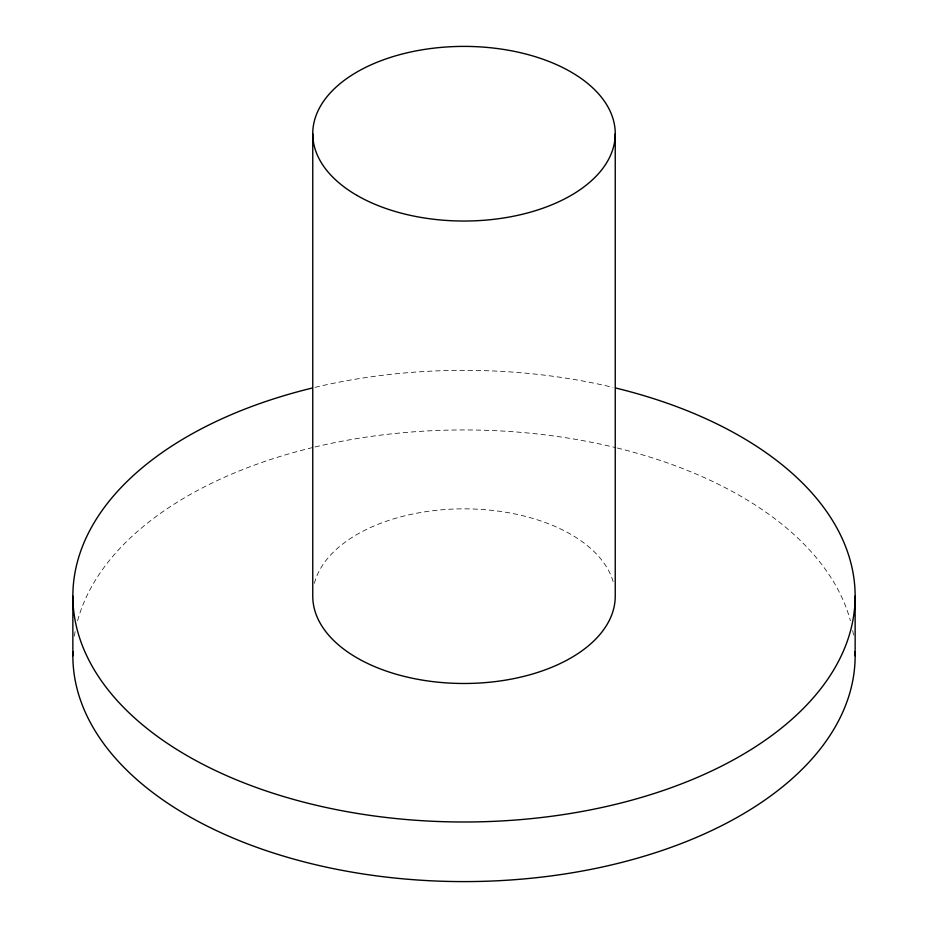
<?xml version="1.0" encoding="UTF-8"?>
<svg xmlns="http://www.w3.org/2000/svg" width="928" height="928" viewBox="0 0 928 928"><rect width="100%" height="100%" fill="white"/><g stroke="black" fill="none" stroke-linecap="round" stroke-linejoin="round"><path stroke-width="0.7" stroke-dasharray="4.64 3.48" d="M74.344 636.144A391.14 225.829 0 0 1 75.319 630.518M77.604 620.693A391.14 225.829 0 0 1 313.606 447.319M315.033 446.971A391.14 225.829 0 0 1 615.809 447.656M617.224 448.004A391.14 225.829 0 0 1 850.396 620.693M852.681 630.518A391.14 225.829 0 0 1 853.656 636.144M315.033 387.359A391.14 225.829 0 0 1 612.967 387.359M314.395 583.341A151.241 87.313 0 0 1 464 508.846A151.241 87.313 0 0 1 613.605 583.341"/><path stroke-width="1.39" d="M855.14 596.159L855.14 655.771M615.241 133.713L615.241 596.159A151.241 87.313 0 0 1 464 683.484A151.241 87.313 0 0 1 312.759 596.159L312.759 133.713M72.86 596.159L72.86 655.771M855.071 651.595A391.14 225.829 0 0 1 464 881.6A391.14 225.829 0 0 1 72.929 651.595M615.809 388.043A391.14 225.829 0 0 1 773.848 733.99A391.14 225.829 0 0 1 154.152 733.99A391.14 225.829 0 0 1 312.191 388.043M357.06 195.46A151.241 87.313 0 0 0 610.09 156.322A151.241 87.313 0 0 0 424.862 49.37A151.241 87.313 0 0 0 357.06 195.46"/></g></svg>
